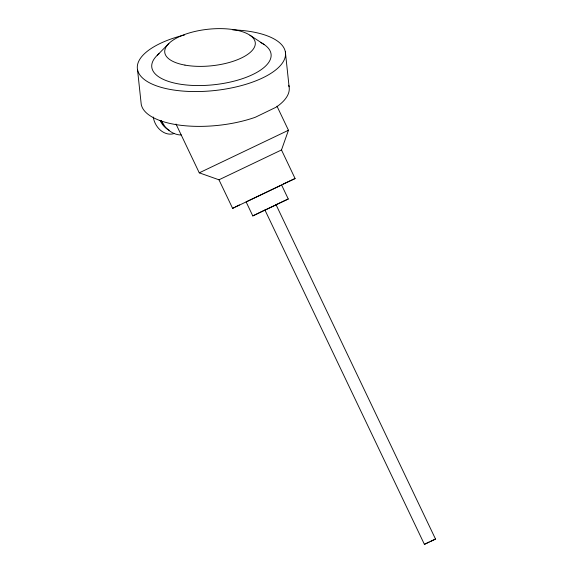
<?xml version="1.0" encoding="UTF-8"?>
<svg xmlns="http://www.w3.org/2000/svg" width="573" height="573" viewBox="0 0 573 573"><rect width="100%" height="100%" fill="white"/><g stroke="black" fill="none" stroke-linecap="round" stroke-linejoin="round"><path stroke-width="0.86" d="M157.21 55.345L168.885 43.455M175.99 124.019L199.268 172.831L218.965 179.8L232.624 208.364L234.672 207.276M276.981 106.184L288.463 130.264L281.493 149.961L295.088 178.54L232.624 208.364M199.626 172.616L199.268 172.831L288.463 130.264L287.847 130.515M252.8 215.921L288.269 198.996L281.587 184.993L246.125 201.918L252.8 215.921L264.59 210.148M264.984 210.112L276.086 204.805L435.509 539.043L424.407 544.35L264.984 210.112L265.356 209.911M424.407 544.35L429.22 542.001M435.509 539.043L430.695 541.392M235.446 206.889L239.399 204.948M275.549 204.919L280.562 202.548M283.212 184.012L286.156 182.629M281.364 202.176L288.269 198.996M286.923 182.271L295.088 178.54M281.393 150.004L218.965 179.8M249.943 35.211L264.06 44.479M285.361 51.914L289.093 86.738M137.491 69.433L141.223 104.257A74.476 30.032 -6.1 0 0 255.314 117.264L276.107 107.208A74.476 30.032 -6.1 0 0 288.742 85.277M232.667 29.86A74.476 30.032 -6.1 0 1 272.855 72.062A74.476 30.032 -6.1 0 1 153.485 84.682A74.476 30.032 -6.1 0 1 184.613 34.946M260.457 42.409A59.993 24.195 -6.1 0 1 252.621 74.583A59.993 24.195 -6.1 0 1 175.03 83.207A59.993 24.195 -6.1 0 1 159.065 53.676M174.579 133.351A17.584 13.967 65 0 1 153.263 117.014M169.157 130.214A17.584 13.967 65 0 1 160.103 120.452M163.914 124.95A16.553 13.15 65 0 1 161.214 120.867M181.304 134.984A23.271 18.486 65 0 1 161.12 120.538M184.957 65.107A45.518 18.357 -6.1 0 0 255.221 44.601A45.518 18.357 -6.1 0 0 189.864 32.783A45.518 18.357 -6.1 0 0 184.957 65.107"/></g></svg>
